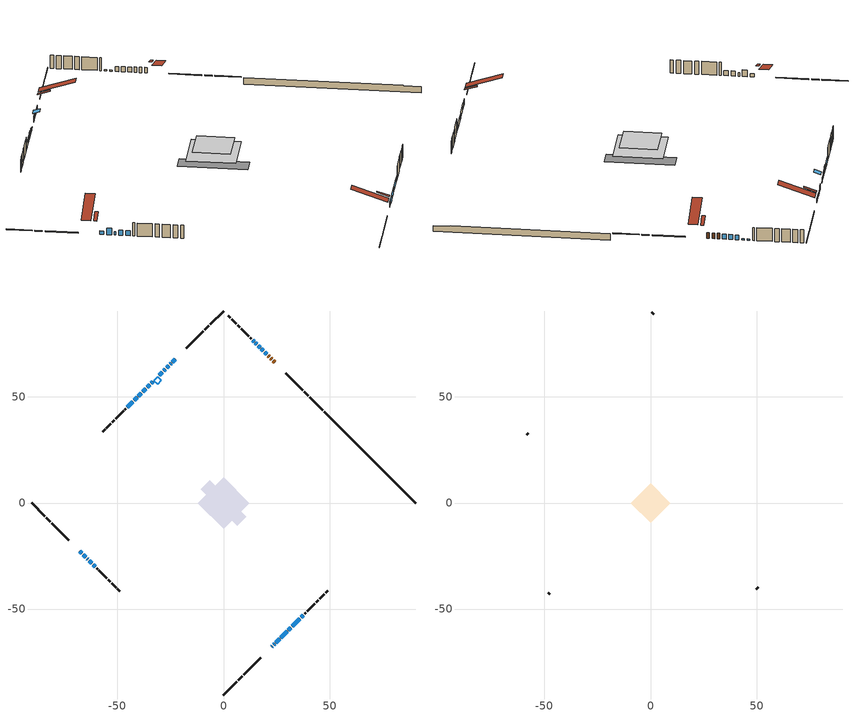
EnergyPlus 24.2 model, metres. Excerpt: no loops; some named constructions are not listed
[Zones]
conditioned space
 floor outside (Floor1 construction): -4.53,0 0,4.53 4.53,0 0,-4.53 z0.31
 floor adiabatic (AdiabaticFloorConstruction): -12.14,0 0,12.14 12.14,0 0,-12.14 z2.75
 floor foundation (Slab1 construction): -10.74,6.42 -6.42,10.74 10.74,-6.42 6.42,-10.74 z-2.13
 wall outside (RimJoist1 construction): 0,-90.49 6.3,-84.18 / -90.49,0 -84.18,-6.3 / 0,90.49 -6.3,84.18 / 46.87,43.62 40.56,49.92 z0.31:0.61
 wall outside (RimJoist2 construction): 6.96,-83.53 8.82,-81.67 / -83.53,-6.96 -81.67,-8.82 / -6.96,83.53 -8.82,81.67 / 39.91,50.58 38.05,52.44 z0.31:0.61
 wall outside (RimJoist3 construction): 9.48,-81.01 17.53,-72.96 / -81.01,-9.48 -72.96,-17.53 / -9.48,81.01 -17.53,72.96 / 37.39,53.1 29.34,61.15 z0.31:0.61
 wall outside (AdiabaticWallConstruction 1): 24.19,66.3 23.5,66.99 / 22.85,67.64 22.27,68.22 / 21.61,68.87 21.01,69.48 z0.31:2.34
 wall outside (AdiabaticWallConstruction): -67.81,-22.68 -66.77,-23.72 / -22.68,67.81 -24.05,66.44 / -24.7,65.79 -25.17,65.32 / -64.24,-26.25 -63.88,-26.61 z0.31:1.53; 22.68,-67.81 23.04,-67.45 / 23.7,-66.79 24.06,-66.43 / 24.72,-65.77 26.4,-64.08 / 27.06,-63.43 29.93,-60.55 / -28.87,61.62 -30.31,60.18 / -40.75,49.74 -42.08,48.41 / -42.74,47.75 -45.4,45.09 z0.31:2.34; -66.12,-24.37 -64.89,-25.59 / -38.8,51.69 -40.09,50.39 z0.31:2.75; 20.35,70.14 19.45,71.04 / 18.8,71.69 17.9,72.59 / 30.59,-59.9 31.67,-58.82 / 32.32,-58.16 35.92,-54.57 / -63.22,-27.27 -62.14,-28.35 / -61.49,-29 -60.41,-30.08 / 36.58,-53.91 37.65,-52.83 z0.31:2.14; -25.83,64.66 -26.84,63.65 z0.31:1.43; -27.49,63 -28.21,62.28 z0.31:1.13; 17.24,73.25 16.38,74.11 z0.31:2.04; 15.72,74.77 15.04,75.45 / 14.38,76.11 13.7,76.79 / -33.41,57.07 -34.1,56.39 z0.31:0.77; -34.75,55.73 -35.94,54.55 z0.31:1.48; -36.6,53.89 -38.14,52.34 z0.31:2.19
 wall outside (Wall1 construction): 38.31,-52.18 38.72,-51.77 / -59.75,-30.74 -59.35,-31.14 / -46.05,44.44 -46.46,44.03 / 13.04,77.45 12.64,77.85 z0.31:5.19
 wall outside (Wall2 construction): 39.37,-51.12 43.04,-47.44 / -58.69,-31.8 -55.02,-35.47 / -47.11,43.37 -50.79,39.7 / 11.98,78.51 8.31,82.18 z0.31:5.19
 wall outside (Wall3 construction): 43.7,-46.79 44.74,-45.74 / -54.36,-36.13 -53.32,-37.17 / -51.44,39.05 -52.49,38 / 7.65,82.84 6.61,83.88 z0.31:5.19
 wall outside (Wall4 construction): 45.4,-45.09 47.42,-43.06 / -52.66,-37.83 -50.64,-39.85 / -53.14,37.35 -55.16,35.32 / 5.95,84.54 3.93,86.56 z0.31:5.19
 wall outside (Wall5 construction): 48.08,-42.41 49.22,-41.27 / -49.98,-40.51 -48.84,-41.65 / -55.82,34.67 -56.96,33.53 / 3.27,87.22 2.13,88.36 z0.31:5.19
 wall foundation (FoundationWall1 construction): 47.53,42.96,-2.13 47.53,42.96,0.31 86.19,4.3,0.31 86.19,4.3,0.09 90.49,0,0.09 90.49,0,-2.13
 window (WindowConstruction 23): -67.81,-22.68 -66.77,-23.72 z0.31:1.53
 window (WindowConstruction 6): 22.68,-67.81 23.04,-67.45 z0.31:2.34
 window (WindowConstruction 7): 23.7,-66.79 24.06,-66.43 z0.31:2.34
 window (WindowConstruction 8): 24.72,-65.77 26.4,-64.08 z0.31:2.34
 window (WindowConstruction 9): 27.06,-63.43 29.93,-60.55 z0.31:2.34
 window (WindowConstruction 10): -66.12,-24.37 -64.89,-25.59 z0.31:2.75
 window (WindowConstruction 11): 20.35,70.14 19.45,71.04 z0.31:2.14
 window (WindowConstruction 12): 18.79,71.69 17.9,72.59 z0.31:2.14
 window (WindowConstruction 13): -22.68,67.81 -24.05,66.44 z0.31:1.53
 window (WindowConstruction 14): -24.7,65.78 -25.17,65.32 z0.31:1.53
 window (WindowConstruction 15): -25.83,64.66 -26.83,63.65 z0.31:1.43
 window (WindowConstruction 24): -64.24,-26.25 -63.88,-26.61 z0.31:1.53
 window (WindowConstruction 16): -27.49,63 -28.21,62.28 z0.31:1.12
 window (WindowConstruction 17): -28.87,61.62 -30.31,60.18 z0.31:2.34
 window (WindowConstruction 18): 30.59,-59.9 31.67,-58.82 z0.31:2.14
 window (WindowConstruction 19): 32.32,-58.16 35.92,-54.57 z0.31:2.14
 window (WindowConstruction 20): -63.22,-27.27 -62.14,-28.35 z0.31:2.14
 window (WindowConstruction 21): -61.49,-29 -60.41,-30.08 z0.31:2.14
 window (WindowConstruction): 17.24,73.25 16.38,74.11 z0.31:2.04
 window (WindowConstruction 22): 36.58,-53.91 37.65,-52.83 z0.31:2.14
 window (WindowConstruction 25): 15.72,74.77 15.04,75.45 z0.31:0.77
 window (WindowConstruction 26): 14.38,76.11 13.7,76.79 z0.31:0.77
 window (WindowConstruction 27): -33.42,57.07 -34.1,56.39 z0.31:0.77
 window (WindowConstruction 1): -34.75,55.73 -35.94,54.55 z0.31:1.48
 window (WindowConstruction 2): -36.6,53.89 -38.14,52.35 z0.31:2.19
 window (WindowConstruction 3): -38.8,51.69 -40.09,50.4 z0.31:2.75
 window (WindowConstruction 4): -40.75,49.74 -42.08,48.41 z0.31:2.34
 window (WindowConstruction 5): -42.74,47.75 -45.4,45.09 z0.31:2.34
 door (Door): 24.19,66.3 23.5,66.99 z0.31:2.34
 door (Door 1): 22.85,67.64 22.27,68.22 z0.31:2.34
 door (Door 2): 21.61,68.87 21.01,69.48 z0.31:2.34
 ceiling adiabatic (AdiabaticFloorConstruction): 0,-12.14 12.14,0 0,12.14 -12.14,0 z2.75
 roof outside (Roof2 construction): 22.03,-68.46,5.19 18.97,-65.41,6.63 18.17,-66.22,6.63 21.22,-69.27,5.19; -68.46,-22.03,5.19 -65.41,-18.97,6.63 -66.22,-18.17,6.63 -69.27,-21.22,5.19; -22.03,68.46,5.19 -18.97,65.41,6.63 -18.17,66.22,6.63 -21.22,69.27,5.19; 24.84,65.64,5.19 21.79,62.59,6.63 22.6,61.79,6.63 25.65,64.84,5.19
 roof outside (AdiabaticRoofConstruction): -32.76,57.73,5.19 -31.05,56.03,5.99 -29.26,57.82,5.99 -30.96,59.53,5.19
 skylight (SkylightConstruction): -32.76,57.73,5.19 -31.05,56.03,5.99 -29.26,57.82,5.99 -30.96,59.52,5.19
attic - vented
 floor to conditioned space (Floor2 construction Reversed): -9.24,0 0,9.24 9.24,0 0,-9.24 z5.19
 wall outside (Wall6 construction): 49.88,-40.61 50.7,-39.79 / -48.19,-42.3 -47.37,-43.12 / -57.62,32.87 -58.44,32.05 / 1.48,89.01 0.66,89.83 z0.31:5.19
 roof outside (Roof1 construction): 20.56,-69.92,5.19 11.55,-60.91,9.44 9.18,-63.29,9.44 18.19,-72.3,5.19; -69.92,-20.56,5.19 -60.91,-11.55,9.44 -63.29,-9.18,9.44 -72.3,-18.19,5.19; -20.56,69.92,5.19 -11.55,60.91,9.44 -9.18,63.29,9.44 -18.19,72.3,5.19; 26.3,64.18,5.19 17.29,55.17,9.44 19.67,52.8,9.44 28.68,61.81,5.19
[Construction]
Floor2 construction: ceiling loosefill ins, ceiling stud and cavity, gypsum board
[EnergyManagementSystem:Program]
component_loads_program: Set loads_htg_walls = 0; Set loads_htg_rim_joists = 0; Set loads_htg_foundation_walls = 0; Set loads_htg_floors = 0; Set loads_htg_slabs = 0; Set loads_htg_ceilings = 0; Set loads_htg_roofs = 0; Set loads_htg_windows_conduction = 0; Set loads_htg_windows_solar = 0; Set loads_htg_doors = 0; Set loads_htg_skylights_conduction = 0; Set loads_htg_skylights_solar = 0; Set loads_htg_internal_mass = 0; Set loads_htg_intgains = 0; Set loads_htg_lighting = 0; Set loads_htg_infil = 0; Set loads_htg_mechvent = 0; Set loads_htg_natvent = 0; Set loads_htg_whf = 0; Set loads_htg_ducts = 0; Set loads_clg_walls = 0; Set loads_clg_rim_joists = 0; Set loads_clg_foundation_walls = 0; Set loads_clg_floors = 0; Set loads_clg_slabs = 0; Set loads_clg_ceilings = 0; Set loads_clg_roofs = 0; Set loads_clg_windows_conduction = 0; Set loads_clg_windows_solar = 0; Set loads_clg_doors = 0; Set loads_clg_skylights_conduction = 0; Set loads_clg_skylights_solar = 0; Set loads_clg_internal_mass = 0; Set loads_clg_intgains = 0; Set loads_clg_lighting = 0; Set loads_clg_infil = 0; Set loads_clg_mechvent = 0; Set loads_clg_natvent = 0; Set loads_clg_whf = 0; Set loads_clg_ducts = 0; Set hr_walls = 0; Set hr_walls = hr_walls + s_conv_22 + s_ig_22 + s_sol_22 + s_lgt_22 + s_surf_22; Set hr_walls = hr_walls + s_conv_23 + s_ig_23 + s_sol_23 + s_lgt_23 + s_surf_23; Set hr_walls = hr_walls + s_conv_24 + s_ig_24 + s_sol_24 + s_lgt_24 + s_surf_24; Set hr_walls = hr_walls + s_conv_25 + s_ig_25 + s_sol_25 + s_lgt_25 + s_surf_25; Set hr_walls = hr_walls + s_conv_26 + s_ig_26 + s_sol_26 + s_lgt_26 + s_surf_26; Set hr_walls = hr_walls + s_conv_27 + s_ig_27 + s_sol_27 + s_lgt_27 + s_surf_27; Set hr_walls = hr_walls + s_conv_28 + s_ig_28 + s_sol_28 + s_lgt_28 + s_surf_28; Set hr_walls = hr_walls + s_conv_29 + s_ig_29 + s_sol_29 + s_lgt_29 + s_surf_29; Set hr_walls = hr_walls + s_conv_30 + s_ig_30 + s_sol_30 + s_lgt_30 + s_surf_30; Set hr_walls = hr_walls + s_conv_31 + s_ig_31 + s_sol_31 + s_lgt_31 + s_surf_31; Set hr_walls = hr_walls + s_conv_32 + s_ig_32 + s_sol_32 + s_lgt_32 + s_surf_32; Set hr_walls = hr_walls + s_conv_33 + s_ig_33 + s_sol_33 + s_lgt_33 + s_surf_33; Set hr_walls = hr_walls + s_conv_34 + s_ig_34 + s_sol_34 + s_lgt_34 + s_surf_34; Set hr_walls = hr_walls + s_conv_35 + s_ig_35 + s_sol_35 + s_lgt_35 + s_surf_35; Set hr_walls = hr_walls + s_conv_36 + s_ig_36 + s_sol_36 + s_lgt_36 + s_surf_36; Set hr_walls = hr_walls + s_conv_37 + s_ig_37 + s_sol_37 + s_lgt_37 + s_surf_37; Set hr_walls = hr_walls + s_conv_38 + s_ig_38 + s_sol_38 + s_lgt_38 + s_surf_38; Set hr_walls = hr_walls + s_conv_39 + s_ig_39 + s_sol_39 + s_lgt_39 + s_surf_39; Set hr_walls = hr_walls + s_conv_40 + s_ig_40 + s_sol_40 + s_lgt_40 + s_surf_40; Set hr_walls = hr_walls + s_conv_41 + s_ig_41 + s_sol_41 + s_lgt_41 + s_surf_41; Set hr_rim_joists = 0; Set hr_rim_joists = hr_rim_joists + s_conv_5 + s_ig_5 + s_sol_5 + s_lgt_5 + s_surf_5; Set hr_rim_joists = hr_rim_joists + s_conv_6 + s_ig_6 + s_sol_6 + s_lgt_6 + s_surf_6; Set hr_rim_joists = hr_rim_joists + s_conv_7 + s_ig_7 + s_sol_7 + s_lgt_7 + s_surf_7; Set hr_rim_joists = hr_rim_joists + s_conv_8 + s_ig_8 + s_sol_8 + s_lgt_8 + s_surf_8; Set hr_rim_joists = hr_rim_joists + s_conv_9 + s_ig_9 + s_sol_9 + s_lgt_9 + s_surf_9; Set hr_rim_joists = hr_rim_joists + s_conv_10 + s_ig_10 + s_sol_10 + s_lgt_10 + s_surf_10; Set hr_rim_joists = hr_rim_joists + s_conv_11 + s_ig_11 + s_sol_11 + s_lgt_11 + s_surf_11; Set hr_rim_joists = hr_rim_joists + s_conv_12 + s_ig_12 + s_sol_12 + s_lgt_12 + s_surf_12; Set hr_rim_joists = hr_rim_joists + s_conv_13 + s_ig_13 + s_sol_13 + s_lgt_13 + s_surf_13; Set hr_rim_joists = hr_rim_joists + s_conv_14 + s_ig_14 + s_sol_14 + s_lgt_14 + s_surf_14; Set hr_rim_joists = hr_rim_joists + s_conv_15 + s_ig_15 + s_sol_15 + s_lgt_15 + s_surf_15; Set hr_rim_joists = hr_rim_joists + s_conv_16 + s_ig_16 + s_sol_16 + s_lgt_16 + s_surf_16; Set hr_foundation_walls = 0; Set hr_foundation_walls = hr_foundation_walls + s_conv_2 + s_ig_2 + s_sol_2 + s_lgt_2 + s_surf_2; Set hr_floors = 0; Set hr_floors = hr_floors + s_conv + s_ig + s_sol + s_lgt + s_surf; Set hr_slabs = 0; Set hr_slabs = hr_slabs + s_conv_21 + s_ig_21 + s_sol_21 + s_lgt_21 + s_surf_21; Set hr_ceilings = 0; Set hr_ceilings = hr_ceilings + s_conv_1 + s_ig_1 + s_sol_1 + s_lgt_1 + s_surf_1; Set hr_roofs = 0; Set hr_roofs = hr_roofs + s_conv_17 + s_ig_17 + s_sol_17 + s_lgt_17 + s_surf_17; Set hr_roofs = hr_roofs + s_conv_18 + s_ig_18 + s_sol_18 + s_lgt_18 + s_surf_18; Set hr_roofs = hr_roofs + s_conv_19 + s_ig_19 + s_sol_19 + s_lgt_19 + s_surf_19; Set hr_roofs = hr_roofs + s_conv_20 + s_ig_20 + s_sol_20 + s_lgt_20 + s_surf_20; Set hr_windows_conduction = 0; Set hr_windows_conduction = hr_windows_conduction + ss_conv_3; Set hr_windows_conduction = hr_windows_conduction + ss_ig_3; Set hr_windows_conduction = hr_windows_conduction + ss_surf_3; Set hr_windows_conduction = hr_windows_conduction + ss_conv_4; Set hr_windows_conduction = hr_windows_conduction + ss_ig_4; Set hr_windows_conduction = hr_windows_conduction + ss_surf_4; Set hr_windows_conduction = hr_windows_conduction + ss_conv_5; Set hr_windows_conduction = hr_windows_conduction + ss_ig_5; Set hr_windows_conduction = hr_windows_conduction + ss_surf_5; Set hr_windows_conduction = hr_windows_conduction + ss_conv_6; Set hr_windows_conduction = hr_windows_conduction + ss_ig_6; Set hr_windows_conduction = hr_windows_conduction + ss_surf_6; Set hr_windows_conduction = hr_windows_conduction + ss_conv_7; Set hr_windows_conduction = hr_windows_conduction + ss_ig_7; Set hr_windows_conduction = hr_windows_conduction + ss_surf_7; Set hr_windows_conduction = hr_windows_conduction + ss_conv_8; Set hr_windows_conduction = hr_windows_conduction + ss_ig_8; Set hr_windows_conduction = hr_windows_conduction + ss_surf_8; Set hr_windows_conduction = hr_windows_conduction + ss_conv_9; Set hr_windows_conduction = hr_windows_conduction + ss_ig_9; Set hr_windows_conduction = hr_windows_conduction + ss_surf_9; Set hr_windows_conduction = hr_windows_conduction + ss_conv_10; Set hr_windows_conduction = hr_windows_conduction + ss_ig_10; Set hr_windows_conduction = hr_windows_conduction + ss_surf_10; Set hr_windows_conduction = hr_windows_conduction + ss_conv_11; Set hr_windows_conduction = hr_windows_conduction + ss_ig_11; Set hr_windows_conduction = hr_windows_conduction + ss_surf_11; Set hr_windows_conduction = hr_windows_conduction + ss_conv_12; Set hr_windows_conduction = hr_windows_conduction + ss_ig_12; Set hr_windows_conduction = hr_windows_conduction + ss_surf_12; Set hr_windows_conduction = hr_windows_conduction + ss_conv_13; Set hr_windows_conduction = hr_windows_conduction + ss_ig_13; Set hr_windows_conduction = hr_windows_conduction + ss_surf_13; Set hr_windows_conduction = hr_windows_conduction + ss_conv_14; Set hr_windows_conduction = hr_windows_conduction + ss_ig_14; Set hr_windows_conduction = hr_windows_conduction + ss_surf_14; Set hr_windows_conduction = hr_windows_conduction + ss_conv_15; Set hr_windows_conduction = hr_windows_conduction + ss_ig_15; Set hr_windows_conduction = hr_windows_conduction + ss_surf_15; Set hr_windows_conduction = hr_windows_conduction + ss_conv_16; Set hr_windows_conduction = hr_windows_conduction + ss_ig_16; Set hr_windows_conduction = hr_windows_conduction + ss_surf_16; Set hr_windows_conduction = hr_windows_conduction + ss_conv_17; Set hr_windows_conduction = hr_windows_conduction + ss_ig_17; Set hr_windows_conduction = hr_windows_conduction + ss_surf_17; Set hr_windows_conduction = hr_windows_conduction + ss_conv_18; Set hr_windows_conduction = hr_windows_conduction + ss_ig_18; Set hr_windows_conduction = hr_windows_conduction + ss_surf_18; Set hr_windows_conduction = hr_windows_conduction + ss_conv_19; Set hr_windows_conduction = hr_windows_conduction + ss_ig_19; Set hr_windows_conduction = hr_windows_conduction + ss_surf_19; Set hr_windows_conduction = hr_windows_conduction + ss_conv_20; Set hr_windows_conduction = hr_windows_conduction + ss_ig_20; Set hr_windows_conduction = hr_windows_conduction + ss_surf_20; Set hr_windows_conduction = hr_windows_conduction + ss_conv_21; Set hr_windows_conduction = hr_windows_conduction + ss_ig_21; Set hr_windows_conduction = hr_windows_conduction + ss_surf_21; Set hr_windows_conduction = hr_windows_conduction + ss_conv_22; Set hr_windows_conduction = hr_windows_conduction + ss_ig_22; Set hr_windows_conduction = hr_windows_conduction + ss_surf_22; Set hr_windows_conduction = hr_windows_conduction + ss_conv_24; Set hr_windows_conduction = hr_windows_conduction + ss_ig_24; Set hr_windows_conduction = hr_windows_conduction + ss_surf_24; Set hr_windows_conduction = hr_windows_conduction + ss_conv_25; Set hr_windows_conduction = hr_windows_conduction + ss_ig_25; Set hr_windows_conduction = hr_windows_conduction + ss_surf_25; Set hr_windows_conduction = hr_windows_conduction + ss_conv_26; Set hr_windows_conduction = hr_windows_conduction + ss_ig_26; Set hr_windows_conduction = hr_windows_conduction + ss_surf_26; Set hr_windows_conduction = hr_windows_conduction + ss_conv_27; Set hr_windows_conduction = hr_windows_conduction + ss_ig_27; Set hr_windows_conduction = hr_windows_conduction + ss_surf_27; Set hr_windows_conduction = hr_windows_conduction + ss_conv_28; Set hr_windows_conduction = hr_windows_conduction + ss_ig_28; Set hr_windows_conduction = hr_windows_conduction + ss_surf_28; Set hr_windows_conduction = hr_windows_conduction + ss_conv_29; Set hr_windows_conduction = hr_windows_conduction + ss_ig_29; Set hr_windows_conduction = hr_windows_conduction + ss_surf_29; Set hr_windows_conduction = hr_windows_conduction + ss_conv_30; Set hr_windows_conduction = hr_windows_conduction + ss_ig_30; Set hr_windows_conduction = hr_windows_conduction + ss_surf_30; Set hr_windows_conduction = hr_windows_conduction + ss_conv_31; Set hr_windows_conduction = hr_windows_conduction + ss_ig_31; Set hr_windows_conduction = hr_windows_conduction + ss_surf_31; Set hr_windows_solar = 0; Set hr_windows_solar = hr_windows_solar - ss_trans_in * ZoneTimestep * 3600 + ss_back_out * ZoneTimestep * 3600 + ss_trans_out * ZoneTimestep * 3600; Set hr_windows_solar = hr_windows_solar - ss_trans_in_1 * ZoneTimestep * 3600 + ss_back_out_1 * ZoneTimestep * 3600 + ss_trans_out_1 * ZoneTimestep * 3600; Set hr_windows_solar = hr_windows_solar - ss_trans_in_2 * ZoneTimestep * 3600 + ss_back_out_2 * ZoneTimestep * 3600 + ss_trans_out_2 * ZoneTimestep * 3600; Set hr_windows_solar = hr_windows_solar - ss_trans_in_3 * ZoneTimestep * 3600 + ss_back_out_3 * ZoneTimestep * 3600 + ss_trans_out_3 * ZoneTimestep * 3600; Set hr_windows_solar = hr_windows_solar - ss_trans_in_4 * ZoneTimestep * 3600 + ss_back_out_4 * ZoneTimestep * 3600 + ss_trans_out_4 * ZoneTimestep * 3600; Set hr_windows_solar = hr_windows_solar - ss_trans_in_5 * ZoneTimestep * 3600 + ss_back_out_5 * ZoneTimestep * 3600 + ss_trans_out_5 * ZoneTimestep * 3600; Set hr_windows_solar = hr_windows_solar - ss_trans_in_6 * ZoneTimestep * 3600 + ss_back_out_6 * ZoneTimestep * 3600 + ss_trans_out_6 * ZoneTimestep * 3600; Set hr_windows_solar = hr_windows_solar - ss_trans_in_7 * ZoneTimestep * 3600 + ss_back_out_7 * ZoneTimestep * 3600 + ss_trans_out_7 * ZoneTimestep * 3600; Set hr_windows_solar = hr_windows_solar - ss_trans_in_8 * ZoneTimestep * 3600 + ss_back_out_8 * ZoneTimestep * 3600 + ss_trans_out_8 * ZoneTimestep * 3600; Set hr_windows_solar = hr_windows_solar - ss_trans_in_9 * ZoneTimestep * 3600 + ss_back_out_9 * ZoneTimestep * 3600 + ss_trans_out_9 * ZoneTimestep * 3600; Set hr_windows_solar = hr_windows_solar - ss_trans_in_10 * ZoneTimestep * 3600 + ss_back_out_10 * ZoneTimestep * 3600 + ss_trans_out_10 * ZoneTimestep * 3600; Set hr_windows_solar = hr_windows_solar - ss_trans_in_11 * ZoneTimestep * 3600 + ss_back_out_11 * ZoneTimestep * 3600 + ss_trans_out_11 * ZoneTimestep * 3600; Set hr_windows_solar = hr_windows_solar - ss_trans_in_12 * ZoneTimestep * 3600 + ss_back_out_12 * ZoneTimestep * 3600 + ss_trans_out_12 * ZoneTimestep * 3600; Set hr_windows_solar = hr_windows_solar - ss_trans_in_13 * ZoneTimestep * 3600 + ss_back_out_13 * ZoneTimestep * 3600 + ss_trans_out_13 * ZoneTimestep * 3600; Set hr_windows_solar = hr_windows_solar - ss_trans_in_14 * ZoneTimestep * 3600 + ss_back_out_14 * ZoneTimestep * 3600 + ss_trans_out_14 * ZoneTimestep * 3600; Set hr_windows_solar = hr_windows_solar - ss_trans_in_15 * ZoneTimestep * 3600 + ss_back_out_15 * ZoneTimestep * 3600 + ss_trans_out_15 * ZoneTimestep * 3600; Set hr_windows_solar = hr_windows_solar - ss_trans_in_16 * ZoneTimestep * 3600 + ss_back_out_16 * ZoneTimestep * 3600 + ss_trans_out_16 * ZoneTimestep * 3600; Set hr_windows_solar = hr_windows_solar - ss_trans_in_17 * ZoneTimestep * 3600 + ss_back_out_17 * ZoneTimestep * 3600 + ss_trans_out_17 * ZoneTimestep * 3600; Set hr_windows_solar = hr_windows_solar - ss_trans_in_18 * ZoneTimestep * 3600 + ss_back_out_18 * ZoneTimestep * 3600 + ss_trans_out_18 * ZoneTimestep * 3600; Set hr_windows_solar = hr_windows_solar - ss_trans_in_19 * ZoneTimestep * 3600 + ss_back_out_19 * ZoneTimestep * 3600 + ss_trans_out_19 * ZoneTimestep * 3600; Set hr_windows_solar = hr_windows_solar - ss_trans_in_21 * ZoneTimestep * 3600 + ss_back_out_21 * ZoneTimestep * 3600 + ss_trans_out_21 * ZoneTimestep * 3600; Set hr_windows_solar = hr_windows_solar - ss_trans_in_22 * ZoneTimestep * 3600 + ss_back_out_22 * ZoneTimestep * 3600 + ss_trans_out_22 * ZoneTimestep * 3600; Set hr_windows_solar = hr_windows_solar - ss_trans_in_23 * ZoneTimestep * 3600 + ss_back_out_23 * ZoneTimestep * 3600 + ss_trans_out_23 * ZoneTimestep * 3600; Set hr_windows_solar = hr_windows_solar - ss_trans_in_24 * ZoneTimestep * 3600 + ss_back_out_24 * ZoneTimestep * 3600 + ss_trans_out_24 * ZoneTimestep * 3600; Set hr_windows_solar = hr_windows_solar - ss_trans_in_25 * ZoneTimestep * 3600 + ss_back_out_25 * ZoneTimestep * 3600 + ss_trans_out_25 * ZoneTimestep * 3600; Set hr_windows_solar = hr_windows_solar - ss_trans_in_26 * ZoneTimestep * 3600 + ss_back_out_26 * ZoneTimestep * 3600 + ss_trans_out_26 * ZoneTimestep * 3600; Set hr_windows_solar = hr_windows_solar - ss_trans_in_27 * ZoneTimestep * 3600 + ss_back_out_27 * ZoneTimestep * 3600 + ss_trans_out_27 * ZoneTimestep * 3600; Set hr_windows_solar = hr_windows_solar - ss_trans_in_28 * ZoneTimestep * 3600 + ss_back_out_28 * ZoneTimestep * 3600 + ss_trans_out_28 * ZoneTimestep * 3600; Set hr_doors = 0; Set hr_doors = hr_doors + ss_sol; Set hr_doors = hr_doors + ss_lgt; Set hr_doors = hr_doors + ss_conv; Set hr_doors = hr_doors + ss_ig; Set hr_doors = hr_doors + ss_surf; Set hr_doors = hr_doors + ss_sol_1; Set hr_doors = hr_doors + ss_lgt_1; Set hr_doors = hr_doors + ss_conv_1; Set hr_doors = hr_doors + ss_ig_1; Set hr_doors = hr_doors + ss_surf_1; Set hr_doors = hr_doors + ss_sol_2; Set hr_doors = hr_doors + ss_lgt_2; Set hr_doors = hr_doors + ss_conv_2; Set hr_doors = hr_doors + ss_ig_2; Set hr_doors = hr_doors + ss_surf_2; Set hr_skylights_conduction = 0; Set hr_skylights_conduction = hr_skylights_conduction + ss_conv_23; Set hr_skylights_conduction = hr_skylights_conduction + ss_ig_23; Set hr_skylights_conduction = hr_skylights_conduction + ss_surf_23; Set hr_skylights_solar = 0; Set hr_skylights_solar = hr_skylights_solar - ss_trans_in_20 * ZoneTimestep * 3600 + ss_back_out_20 * ZoneTimestep * 3600 + ss_trans_out_20 * ZoneTimestep * 3600; Set hr_internal_mass = 0; Set hr_internal_mass = hr_internal_mass + s_conv_3 + s_ig_3 + s_sol_3 + s_lgt_3 + s_surf_3; Set hr_internal_mass = hr_internal_mass + s_conv_4 + s_ig_4 + s_sol_4 + s_lgt_4 + s_surf_4; Set hr_internal_mass = hr_internal_mass + im_conv + im_ig + im_sol + im_lgt + im_surf; Set hr_internal_mass = hr_internal_mass + im_conv_1 + im_ig_1 + im_sol_1 + im_lgt_1 + im_surf_1; Set hr_intgains = 0; Set hr_intgains = hr_intgains - ig_ee_conv - ig_ee_rad - ig_ee_conv_1 - ig_ee_rad_1 - ig_ee_conv_2 - ig_ee_rad_2 - ig_ee_conv_3 - ig_ee_rad_3 - ig_ee_conv_4 - ig_ee_rad_4 - ig_ee_conv_5 - ig_ee_rad_5 - ig_ee_conv_6 - ig_ee_rad_6 - ig_oe_conv - ig_oe_rad - ig_oe_conv_1 - ig_oe_rad_1 - ig_oe_conv_2 - ig_oe_rad_2 - ig_oe_conv_3 - ig_oe_rad_3 - ig_oe_conv_4 - ig_oe_rad_4 - ig_ppl_conv - ig_ppl_rad; Set hr_lighting = 0; Set hr_lighting = hr_lighting - ig_lgt_conv - ig_lgt_rad - ig_lgt_vis; Set hr_infil = 0; Set hr_infil = hr_infil - airflow_gain + airflow_loss; Set hr_natvent = 0; Set hr_natvent = hr_natvent - airflow_gain_1 + airflow_loss_1; Set hr_whf = 0; Set hr_whf = hr_whf - airflow_gain_2 + airflow_loss_2; Set hr_mechvent = 0; Set hr_mechvent = hr_mechvent - mv_conv - mv_rad - mv_conv_1 - mv_rad_1 - mv_conv_2 - mv_rad_2 - mv_conv_3 - mv_rad_3 - mv_conv_4 - mv_rad_4 - mv_conv_5 - mv_rad_5 - mv_conv_6 - mv_rad_6; Set hr_ducts = 0; Set hr_intgains = hr_intgains + dhw_loss * (0.64*(1-dhw_rtf) + 1.0*dhw_rtf); Set htg_mode = 0; Set clg_mode = 0; If (htg_load_cond > 0); Set htg_mode = 1.0; ElseIf (clg_load_cond > 0); Set clg_mode = 0.0; Else; Set htg_season = 0; Set clg_season = 0; If ((DayOfYear >= 1) && (DayOfYear <= 365)); Set clg_season = 1; EndIf; If ((DayOfYear >= 1) && (DayOfYear <= 365)); Set htg_season = 1; EndIf; If ((airflow_gain_1 <> 0) || (airflow_loss_1 <> 0)) && (clg_season == 1); Set clg_mode = 0.0; ElseIf ((airflow_gain_2 <> 0) || (airflow_loss_2 <> 0)) && (clg_season == 1); Set clg_mode = 0.0; Else; Set Tmid_setpoint = (htg_sp_s_1 + clg_sp_s_1) / 2; If (tin_s_1 > Tmid_setpoint) && (clg_season == 1); Set clg_mode = 0.0; ElseIf (tin_s_1 < Tmid_setpoint) && (htg_season == 1); Set htg_mode = 1.0; EndIf; EndIf; EndIf; Set loads_htg_walls = loads_htg_walls + (hr_walls * htg_mode * 1); Set loads_htg_rim_joists = loads_htg_rim_joists + (hr_rim_joists * htg_mode * 1); Set loads_htg_foundation_walls = loads_htg_foundation_walls + (hr_foundation_walls * htg_mode * 1); Set loads_htg_floors = loads_htg_floors + (hr_floors * htg_mode * 1); Set loads_htg_slabs = loads_htg_slabs + (hr_slabs * htg_mode * 1); Set loads_htg_ceilings = loads_htg_ceilings + (hr_ceilings * htg_mode * 1); Set loads_htg_roofs = loads_htg_roofs + (hr_roofs * htg_mode * 1); Set loads_htg_windows_conduction = loads_htg_windows_conduction + (hr_windows_conduction * htg_mode * 1); Set loads_htg_windows_solar = loads_htg_windows_solar + (hr_windows_solar * htg_mode * 1); Set loads_htg_doors = loads_htg_doors + (hr_doors * htg_mode * 1); Set loads_htg_skylights_conduction = loads_htg_skylights_conduction + (hr_skylights_conduction * htg_mode * 1); Set loads_htg_skylights_solar = loads_htg_skylights_solar + (hr_skylights_solar * htg_mode * 1); Set loads_htg_internal_mass = loads_htg_internal_mass + (hr_internal_mass * htg_mode * 1); Set loads_htg_intgains = loads_htg_intgains + (hr_intgains * htg_mode * 1); Set loads_htg_lighting = loads_htg_lighting + (hr_lighting * htg_mode * 1); Set loads_htg_infil = loads_htg_infil + (hr_infil * htg_mode * 1); Set loads_htg_mechvent = loads_htg_mechvent + (hr_mechvent * htg_mode * 1); Set loads_htg_natvent = loads_htg_natvent + (hr_natvent * htg_mode * 1); Set loads_htg_whf = loads_htg_whf + (hr_whf * htg_mode * 1); Set loads_htg_ducts = loads_htg_ducts + (hr_ducts * htg_mode * 1); Set loads_clg_walls = loads_clg_walls + (-hr_walls * clg_mode * 1); Set loads_clg_rim_joists = loads_clg_rim_joists + (-hr_rim_joists * clg_mode * 1); Set loads_clg_foundation_walls = loads_clg_foundation_walls + (-hr_foundation_walls * clg_mode * 1); Set loads_clg_floors = loads_clg_floors + (-hr_floors * clg_mode * 1); Set loads_clg_slabs = loads_clg_slabs + (-hr_slabs * clg_mode * 1); Set loads_clg_ceilings = loads_clg_ceilings + (-hr_ceilings * clg_mode * 1); Set loads_clg_roofs = loads_clg_roofs + (-hr_roofs * clg_mode * 1); Set loads_clg_windows_conduction = loads_clg_windows_conduction + (-hr_windows_conduction * clg_mode * 1); Set loads_clg_windows_solar = loads_clg_windows_solar + (-hr_windows_solar * clg_mode * 1); Set loads_clg_doors = loads_clg_doors + (-hr_doors * clg_mode * 1); Set loads_clg_skylights_conduction = loads_clg_skylights_conduction + (-hr_skylights_conduction * clg_mode * 1); Set loads_clg_skylights_solar = loads_clg_skylights_solar + (-hr_skylights_solar * clg_mode * 1); Set loads_clg_internal_mass = loads_clg_internal_mass + (-hr_internal_mass * clg_mode * 1); Set loads_clg_intgains = loads_clg_intgains + (-hr_intgains * clg_mode * 1); Set loads_clg_lighting = loads_clg_lighting + (-hr_lighting * clg_mode * 1); Set loads_clg_infil = loads_clg_infil + (-hr_infil * clg_mode * 1); Set loads_clg_mechvent = loads_clg_mechvent + (-hr_mechvent * clg_mode * 1); Set loads_clg_natvent = loads_clg_natvent + (-hr_natvent * clg_mode * 1); Set loads_clg_whf = loads_clg_whf + (-hr_whf * clg_mode * 1); Set loads_clg_ducts = loads_clg_ducts + (-hr_ducts * clg_mode * 1)
infil_program: Set p_m = 0.14; Set p_s = 0.22; Set s_m = 270; Set s_s = 370; Set z_m = 9.99744; Set z_s = 5.077373908715371; Set f_t = (((s_m/z_m)^p_m)*((z_s/s_s)^p_s)); Set Tdiff = tin_s-tout_s; Set dT = @Abs Tdiff; Set c = 0.2186; Set Cs = 0.0944; Set Cw = 0.145; Set n = 0.65; Set sft = (f_t*0.54); Set temp1 = ((c*Cw)*((sft*site_vw_s)^(2*n)))^2; Set Qinf = (((c*Cs*(dT^n))^2)+temp1)^0.5; Set Qinf = (@Max Qinf 0); Set mech_vent_house_fan_sensible_load_act = 0.0; Set mech_vent_house_fan_latent_load_act = 0.0; Set OASupInPb = out_pb_s; Set OASupInTemp = tout_s; Set OASupInW = out_wt_s; Set OASupRho = (@RhoAirFnPbTdbW OASupInPb OASupInTemp OASupInW); Set OASupCp = (@CpAirFnW OASupInW); Set OASupInEnth = (@HFnTdbW OASupInTemp OASupInW); Set ZoneTemp = tin_s; Set ZoneW = win_s; Set ZoneCp = (@CpAirFnW ZoneW); Set ZoneAirEnth = (@HFnTdbW ZoneTemp ZoneW); Set mech_vent_house_fan_cfis_act = 0.0; Set QWHV_cfis_sup = 0.0; Set QWHV_cfis_suppl_sup = 0.0; Set QWHV_cfis_suppl_exh = 0.0; Set Qrange = 0; Set Qrange = Qrange + 0.075 * mech_vent_range_fan_0_sch_s; Set Qbath = 0; Set Qbath = Qbath + 0.066 * mech_vent_bath_fan_0_sch_s; Set Qbath = Qbath + 0.066 * mech_vent_bath_fan_1_sch_s; Set Qdryer = 0; Set Qdryer = Qdryer + 0.00308 * clothes_dryer_exhaust_0_sch_s; Set QWHV_sup = 0.0; Set QWHV_exh = 0.0; Set Qsupply = QWHV_sup + QWHV_cfis_sup + QWHV_cfis_suppl_sup; Set Qexhaust = Qrange + Qbath + Qdryer + QWHV_exh + QWHV_cfis_suppl_exh; Set Qfan = (@Max Qexhaust Qsupply); Set Qducts = 0; If Qducts < 0; Set Qsupply = Qsupply - Qducts; Else; Set Qexhaust = Qexhaust + Qducts; EndIf; Set Qfan_with_ducts = (@Max Qexhaust Qsupply); Set Qimb = (@Abs (Qsupply - Qexhaust)); If Qinf + Qimb > 0; Set Qtot = Qfan_with_ducts + (Qinf^2) / (Qinf + Qimb); Else; Set Qtot = Qfan_with_ducts; EndIf; Set Qinf_adj = Qtot - Qfan; Set infil_flow_act = Qinf_adj; Set infil_program_Qinf = Qinf_adj; Set infil_program_Qfan = Qfan; Set Qload = Qfan; Set Effectiveness_Sens = 0.0; Set Effectiveness_Lat = 0.0; Set Fan_MFR = Qload * OASupRho; Set ZoneInEnth = OASupInEnth; Set ZoneInTemp = OASupInTemp; Set FanTotalToCond = Fan_MFR * (ZoneInEnth - ZoneAirEnth); Set FanSensToCond = Fan_MFR * ZoneCp * (ZoneInTemp - ZoneTemp); Set FanLatToCond = FanTotalToCond - FanSensToCond; Set mech_vent_house_fan_sensible_load_act = mech_vent_house_fan_sensible_load_act + FanSensToCond; Set mech_vent_house_fan_latent_load_act = mech_vent_house_fan_latent_load_act + FanLatToCond
natural_vent_program: Set Tin = tin_s; Set Tout = tout_s; Set Wout = out_wt_s; Set Pbar = out_pb_s; Set Phiout = (@RhFnTdbWPb Tout Wout Pbar); Set MaxHR = 0.0115; Set Tnvsp = (htg_sp_s + clg_sp_s) / 2; Set NVavail = natural_vent_s; Set ClgSsnAvail = cool_season; Set Qnv = 0; Set Qwhf = 0; Set whole_house_fan_mix_act = 0; Set whole_house_fan_act = 0; If ((Wout < MaxHR) && (Tin > Tout) && (Tin > Tnvsp) && (ClgSsnAvail > 0)); Set WHF_Flow = 0; Set Adj = (Tin-Tnvsp)/(Tin-Tout); Set Adj = (@Min Adj 1); Set Adj = (@Max Adj 0); If (WHF_Flow > 0); Set Qwhf = WHF_Flow*Adj; Set whole_house_fan_mix_act = WHF_Flow*Adj; Set WHF_W = 0; Set whole_house_fan_act = WHF_W*Adj; ElseIf (NVavail > 0); Set NVArea = 0.0; Set Cs = 0.0001867485767092547; Set Cw = 3.1990776059114246e-05; Set Tdiff = Tin-Tout; Set dT = (@Abs Tdiff); Set Vwind = site_vw_s; Set SGNV = NVArea*Adj*((((Cs*dT)+(Cw*(Vwind^2)))^0.5)/1000); Set MaxNV = 6.407779886350082; Set Qnv = (@Min SGNV MaxNV); EndIf; EndIf; Set natural_vent_flow_act = Qnv; Set whole_house_fan_flow_act = Qwhf; Set natural_vent_program_Qnv = Qnv; Set natural_vent_program_Qwhf = Qwhf
total_airflows_program: Set total_infil_flow_rate = 0; Set total_mechvent_flow_rate = 0; Set total_natvent_flow_rate = 0; Set total_whf_flow_rate = 0; Set total_infil_flow_rate = total_infil_flow_rate + (infil_program_Qinf * 1); Set total_mechvent_flow_rate = total_mechvent_flow_rate + (infil_program_Qfan * 1); Set total_natvent_flow_rate = total_natvent_flow_rate + (natural_vent_program_Qnv * 1); Set total_whf_flow_rate = total_whf_flow_rate + (natural_vent_program_Qwhf * 1)
total_loads_program: Set loads_htg_tot = 0; Set loads_clg_tot = 0; If htg_load_cond > 0; Set loads_htg_tot = loads_htg_tot + (htg_load_cond - clg_load_cond) * 1.0; EndIf; Set loads_htg_tot = (@Max loads_htg_tot 0); If clg_load_cond > 0; Set loads_clg_tot = loads_clg_tot + (clg_load_cond - htg_load_cond) * 0.0; EndIf; Set loads_clg_tot = (@Max loads_clg_tot 0)
unit_heater_supply_fan_1_disaggregate_program: Set unit_heater_supply_fan_1_primary_htg = 0; If unit_heater_htg_coil_1_s > 0; Set unit_heater_supply_fan_1_primary_htg = unit_heater_supply_fan_1_s; EndIf
unit_heater_supply_fan_2_disaggregate_program: Set unit_heater_supply_fan_2_primary_htg = 0; If unit_heater_htg_coil_2_s > 0; Set unit_heater_supply_fan_2_primary_htg = unit_heater_supply_fan_2_s; EndIf
unit_heater_supply_fan_3_disaggregate_program: Set unit_heater_supply_fan_3_primary_htg = 0; If unit_heater_htg_coil_3_s > 0; Set unit_heater_supply_fan_3_primary_htg = unit_heater_supply_fan_3_s; EndIf
unit_heater_supply_fan_disaggregate_program: Set unit_heater_supply_fan_primary_htg = 0; If unit_heater_htg_coil_s > 0; Set unit_heater_supply_fan_primary_htg = unit_heater_supply_fan_s; EndIf
unmet_hours_program: Set htg_unmet_hours = 0; Set clg_unmet_hours = 0; Set unit_htg_unmet_hours = 0; If ((DayOfYear >= 1) && (DayOfYear <= 365)); Set unit_htg_unmet_hours = unit_htg_unmet_hours + conditioned_space_htg_unmet_s; If unit_htg_unmet_hours > htg_unmet_hours; Set htg_unmet_hours = unit_htg_unmet_hours; EndIf; EndIf
water_heater_EC_adj: If WarmupFlag == 0; Set dhw_e_cons = water_heater_energy + water_heater_on_cycle_parasitic + water_heater_off_cycle_parasitic; Set water_heater_ec_adj_act = 0.0 * dhw_e_cons / 1; EndIf
[EnergyManagementSystem:ProgramCallingManager]
component_loads_program_calling_manager: EndOfZoneTimestepAfterZoneReporting; component_loads_program
fridge_schedule_program_calling_manager: BeginZoneTimestepAfterInitHeatBalance; fridge_schedule_program
furnace_supply_fan_1_disaggregate_program_calling_manager: EndOfSystemTimestepBeforeHVACReporting; furnace_supply_fan_1_disaggregate_program
furnace_supply_fan_disaggregate_program_calling_manager: EndOfSystemTimestepBeforeHVACReporting; furnace_supply_fan_disaggregate_program
infil_program_calling_manager: BeginZoneTimestepAfterInitHeatBalance; infil_program
natural_vent_program_calling_manager: BeginZoneTimestepAfterInitHeatBalance; natural_vent_program
total_airflows_program_calling_manager: EndOfZoneTimestepAfterZoneReporting; total_airflows_program
total_loads_program_calling_manager: EndOfZoneTimestepAfterZoneReporting; total_loads_program
unit_heater_supply_fan_1_disaggregate_program_calling_manager: EndOfSystemTimestepBeforeHVACReporting; unit_heater_supply_fan_1_disaggregate_program
unit_heater_supply_fan_2_disaggregate_program_calling_manager: EndOfSystemTimestepBeforeHVACReporting; unit_heater_supply_fan_2_disaggregate_program
unit_heater_supply_fan_3_disaggregate_program_calling_manager: EndOfSystemTimestepBeforeHVACReporting; unit_heater_supply_fan_3_disaggregate_program
unit_heater_supply_fan_disaggregate_program_calling_manager: EndOfSystemTimestepBeforeHVACReporting; unit_heater_supply_fan_disaggregate_program
unmet_hours_program_calling_manager: EndOfZoneTimestepBeforeZoneReporting; unmet_hours_program
water_heater_EC_adj_ProgramManager: EndOfSystemTimestepBeforeHVACReporting; water_heater_EC_adj
[EnergyManagementSystem:OutputVariable] Type of Data in Variable=Summed
Name | EMS Variable | Update Frequency | EMS Program or Subroutine | Units
furnace supply fan 1 disaggregate htg primary | furnace_supply_fan_1_primary_htg | SystemTimestep | furnace_supply_fan_1_disaggregate_program | J
furnace supply fan disaggregate htg primary | furnace_supply_fan_primary_htg | SystemTimestep | furnace_supply_fan_disaggregate_program | J
unit heater supply fan 1 disaggregate htg primary | unit_heater_supply_fan_1_primary_htg | SystemTimestep | unit_heater_supply_fan_1_disaggregate_program | J
unit heater supply fan 2 disaggregate htg primary | unit_heater_supply_fan_2_primary_htg | SystemTimestep | unit_heater_supply_fan_2_disaggregate_program | J
unit heater supply fan 3 disaggregate htg primary | unit_heater_supply_fan_3_primary_htg | SystemTimestep | unit_heater_supply_fan_3_disaggregate_program | J
unit heater supply fan disaggregate htg primary | unit_heater_supply_fan_primary_htg | SystemTimestep | unit_heater_supply_fan_disaggregate_program | J
loads_htg_tot_peakload_outvar; loads_htg_tot_annual_outvar; Energy Management System Output Variable 1; Energy Management System Output Variable 45 | loads_htg_tot | ZoneTimestep | total_loads_program | J
loads_clg_tot_peakload_outvar; loads_clg_tot_annual_outvar; Energy Management System Output Variable 2; Energy Management System Output Variable 46 | loads_clg_tot | ZoneTimestep | total_loads_program | J
htg_unmet_hours_annual_outvar; Energy Management System Output Variable 3 | htg_unmet_hours | ZoneTimestep | unmet_hours_program | hr
clg_unmet_hours_annual_outvar; Energy Management System Output Variable 4 | clg_unmet_hours | ZoneTimestep | unmet_hours_program | hr
loads_htg_roofs_annual_outvar; Energy Management System Output Variable 5 | loads_htg_roofs | ZoneTimestep | component_loads_program | J
loads_htg_ceilings_annual_outvar; Energy Management System Output Variable 6 | loads_htg_ceilings | ZoneTimestep | component_loads_program | J
loads_htg_walls_annual_outvar; Energy Management System Output Variable 7 | loads_htg_walls | ZoneTimestep | component_loads_program | J
loads_htg_rim_joists_annual_outvar; Energy Management System Output Variable 8 | loads_htg_rim_joists | ZoneTimestep | component_loads_program | J
loads_htg_foundation_walls_annual_outvar; Energy Management System Output Variable 9 | loads_htg_foundation_walls | ZoneTimestep | component_loads_program | J
loads_htg_doors_annual_outvar; Energy Management System Output Variable 10 | loads_htg_doors | ZoneTimestep | component_loads_program | J
loads_htg_windows_conduction_annual_outvar; Energy Management System Output Variable 11 | loads_htg_windows_conduction | ZoneTimestep | component_loads_program | J
loads_htg_windows_solar_annual_outvar; Energy Management System Output Variable 12 | loads_htg_windows_solar | ZoneTimestep | component_loads_program | J
loads_htg_skylights_conduction_annual_outvar; Energy Management System Output Variable 13 | loads_htg_skylights_conduction | ZoneTimestep | component_loads_program | J
loads_htg_skylights_solar_annual_outvar; Energy Management System Output Variable 14 | loads_htg_skylights_solar | ZoneTimestep | component_loads_program | J
loads_htg_floors_annual_outvar; Energy Management System Output Variable 15 | loads_htg_floors | ZoneTimestep | component_loads_program | J
loads_htg_slabs_annual_outvar; Energy Management System Output Variable 16 | loads_htg_slabs | ZoneTimestep | component_loads_program | J
loads_htg_internal_mass_annual_outvar; Energy Management System Output Variable 17 | loads_htg_internal_mass | ZoneTimestep | component_loads_program | J
loads_htg_infil_annual_outvar; Energy Management System Output Variable 18 | loads_htg_infil | ZoneTimestep | component_loads_program | J
loads_htg_natvent_annual_outvar; Energy Management System Output Variable 19 | loads_htg_natvent | ZoneTimestep | component_loads_program | J
loads_htg_mechvent_annual_outvar; Energy Management System Output Variable 20 | loads_htg_mechvent | ZoneTimestep | component_loads_program | J
loads_htg_whf_annual_outvar; Energy Management System Output Variable 21 | loads_htg_whf | ZoneTimestep | component_loads_program | J
loads_htg_ducts_annual_outvar; Energy Management System Output Variable 22 | loads_htg_ducts | ZoneTimestep | component_loads_program | J
loads_htg_intgains_annual_outvar; Energy Management System Output Variable 23 | loads_htg_intgains | ZoneTimestep | component_loads_program | J
loads_htg_lighting_annual_outvar; Energy Management System Output Variable 24 | loads_htg_lighting | ZoneTimestep | component_loads_program | J
loads_clg_roofs_annual_outvar; Energy Management System Output Variable 25 | loads_clg_roofs | ZoneTimestep | component_loads_program | J
loads_clg_ceilings_annual_outvar; Energy Management System Output Variable 26 | loads_clg_ceilings | ZoneTimestep | component_loads_program | J
loads_clg_walls_annual_outvar; Energy Management System Output Variable 27 | loads_clg_walls | ZoneTimestep | component_loads_program | J
loads_clg_rim_joists_annual_outvar; Energy Management System Output Variable 28 | loads_clg_rim_joists | ZoneTimestep | component_loads_program | J
loads_clg_foundation_walls_annual_outvar; Energy Management System Output Variable 29 | loads_clg_foundation_walls | ZoneTimestep | component_loads_program | J
loads_clg_doors_annual_outvar; Energy Management System Output Variable 30 | loads_clg_doors | ZoneTimestep | component_loads_program | J
loads_clg_windows_conduction_annual_outvar; Energy Management System Output Variable 31 | loads_clg_windows_conduction | ZoneTimestep | component_loads_program | J
loads_clg_windows_solar_annual_outvar; Energy Management System Output Variable 32 | loads_clg_windows_solar | ZoneTimestep | component_loads_program | J
loads_clg_skylights_conduction_annual_outvar; Energy Management System Output Variable 33 | loads_clg_skylights_conduction | ZoneTimestep | component_loads_program | J
loads_clg_skylights_solar_annual_outvar; Energy Management System Output Variable 34 | loads_clg_skylights_solar | ZoneTimestep | component_loads_program | J
loads_clg_floors_annual_outvar; Energy Management System Output Variable 35 | loads_clg_floors | ZoneTimestep | component_loads_program | J
loads_clg_slabs_annual_outvar; Energy Management System Output Variable 36 | loads_clg_slabs | ZoneTimestep | component_loads_program | J
loads_clg_internal_mass_annual_outvar; Energy Management System Output Variable 37 | loads_clg_internal_mass | ZoneTimestep | component_loads_program | J
loads_clg_infil_annual_outvar; Energy Management System Output Variable 38 | loads_clg_infil | ZoneTimestep | component_loads_program | J
loads_clg_natvent_annual_outvar; Energy Management System Output Variable 39 | loads_clg_natvent | ZoneTimestep | component_loads_program | J
loads_clg_mechvent_annual_outvar; Energy Management System Output Variable 40 | loads_clg_mechvent | ZoneTimestep | component_loads_program | J
loads_clg_whf_annual_outvar; Energy Management System Output Variable 41 | loads_clg_whf | ZoneTimestep | component_loads_program | J
loads_clg_ducts_annual_outvar; Energy Management System Output Variable 42 | loads_clg_ducts | ZoneTimestep | component_loads_program | J
loads_clg_intgains_annual_outvar; Energy Management System Output Variable 43 | loads_clg_intgains | ZoneTimestep | component_loads_program | J
loads_clg_lighting_annual_outvar; Energy Management System Output Variable 44 | loads_clg_lighting | ZoneTimestep | component_loads_program | J
[Schedule:Day:Interval]
interior lighting schedule day: No, 01:00, 0.108182, 04:00, 0.0901515, 05:00, 0.0991667, 06:00, 0.162273, 07:00, 0.270455, 08:00, 0.342576, 10:00, 0.369621, 11:00, 0.351591, 12:00, 0.333561, 13:00, 0.324545, 14:00, 0.31553, 15:00, 0.333561, 16:00, 0.369621, 17:00, 0.450758, 18:00, 0.585985, 19:00, 0.775303, 20:00, 0.955606, 21:00, 0.991667, 22:00, 0.712197, 23:00, 0.360606, 24:00, 0.162273
interior lighting schedule day 1: No, 01:00, 0.100909, 04:00, 0.0840909, 05:00, 0.0925, 06:00, 0.151364, 07:00, 0.252273, 08:00, 0.319545, 10:00, 0.344773, 11:00, 0.327955, 12:00, 0.311136, 13:00, 0.302727, 14:00, 0.294318, 15:00, 0.311136, 16:00, 0.344773, 17:00, 0.420455, 18:00, 0.546591, 19:00, 0.723182, 20:00, 0.891364, 21:00, 0.925, 22:00, 0.664318, 23:00, 0.336364, 24:00, 0.151364
interior lighting schedule day 2: No, 01:00, 0.0927273, 04:00, 0.0772727, 05:00, 0.085, 06:00, 0.139091, 07:00, 0.231818, 08:00, 0.293636, 10:00, 0.316818, 11:00, 0.301364, 12:00, 0.285909, 13:00, 0.278182, 14:00, 0.270455, 15:00, 0.285909, 16:00, 0.316818, 17:00, 0.386364, 18:00, 0.502273, 19:00, 0.664545, 20:00, 0.819091, 21:00, 0.85, 22:00, 0.610455, 23:00, 0.309091, 24:00, 0.139091
interior lighting schedule day 3: No, 01:00, 0.0845455, 04:00, 0.0704545, 05:00, 0.0775, 06:00, 0.126818, 07:00, 0.211364, 08:00, 0.267727, 10:00, 0.288864, 11:00, 0.274773, 12:00, 0.260682, 13:00, 0.253636, 14:00, 0.246591, 15:00, 0.260682, 16:00, 0.288864, 17:00, 0.352273, 18:00, 0.457955, 19:00, 0.605909, 20:00, 0.746818, 21:00, 0.775, 22:00, 0.556591, 23:00, 0.281818, 24:00, 0.126818
interior lighting schedule day 4: No, 01:00, 0.0763636, 04:00, 0.0636364, 05:00, 0.07, 06:00, 0.114545, 07:00, 0.190909, 08:00, 0.241818, 10:00, 0.260909, 11:00, 0.248182, 12:00, 0.235455, 13:00, 0.229091, 14:00, 0.222727, 15:00, 0.235455, 16:00, 0.260909, 17:00, 0.318182, 18:00, 0.413636, 19:00, 0.547273, 20:00, 0.674545, 21:00, 0.7, 22:00, 0.502727, 23:00, 0.254545, 24:00, 0.114545
interior lighting schedule day 5: No, 01:00, 0.0727273, 04:00, 0.0606061, 05:00, 0.0666667, 06:00, 0.109091, 07:00, 0.181818, 08:00, 0.230303, 10:00, 0.248485, 11:00, 0.236364, 12:00, 0.224242, 13:00, 0.218182, 14:00, 0.212121, 15:00, 0.224242, 16:00, 0.248485, 17:00, 0.30303, 18:00, 0.393939, 19:00, 0.521212, 20:00, 0.642424, 21:00, 0.666667, 22:00, 0.478788, 23:00, 0.242424, 24:00, 0.109091
interior lighting schedule day 6: No, 01:00, 0.0745455, 04:00, 0.0621212, 05:00, 0.0683333, 06:00, 0.111818, 07:00, 0.186364, 08:00, 0.236061, 10:00, 0.254697, 11:00, 0.242273, 12:00, 0.229848, 13:00, 0.223636, 14:00, 0.217424, 15:00, 0.229848, 16:00, 0.254697, 17:00, 0.310606, 18:00, 0.403788, 19:00, 0.534242, 20:00, 0.658485, 21:00, 0.683333, 22:00, 0.490758, 23:00, 0.248485, 24:00, 0.111818
interior lighting schedule day 7: No, 01:00, 0.08, 04:00, 0.0666667, 05:00, 0.0733333, 06:00, 0.12, 07:00, 0.2, 08:00, 0.253333, 10:00, 0.273333, 11:00, 0.26, 12:00, 0.246667, 13:00, 0.24, 14:00, 0.233333, 15:00, 0.246667, 16:00, 0.273333, 17:00, 0.333333, 18:00, 0.433333, 19:00, 0.573333, 20:00, 0.706667, 21:00, 0.733333, 22:00, 0.526667, 23:00, 0.266667, 24:00, 0.12
interior lighting schedule day 8: No, 01:00, 0.0890909, 04:00, 0.0742424, 05:00, 0.0816667, 06:00, 0.133636, 07:00, 0.222727, 08:00, 0.282121, 10:00, 0.304394, 11:00, 0.289545, 12:00, 0.274697, 13:00, 0.267273, 14:00, 0.259848, 15:00, 0.274697, 16:00, 0.304394, 17:00, 0.371212, 18:00, 0.482576, 19:00, 0.638485, 20:00, 0.78697, 21:00, 0.816667, 22:00, 0.586515, 23:00, 0.29697, 24:00, 0.133636
interior lighting schedule day 9: No, 01:00, 0.0972727, 04:00, 0.0810606, 05:00, 0.0891667, 06:00, 0.145909, 07:00, 0.243182, 08:00, 0.30803, 10:00, 0.332348, 11:00, 0.316136, 12:00, 0.299924, 13:00, 0.291818, 14:00, 0.283712, 15:00, 0.299924, 16:00, 0.332348, 17:00, 0.405303, 18:00, 0.526894, 19:00, 0.697121, 20:00, 0.859242, 21:00, 0.891667, 22:00, 0.640379, 23:00, 0.324242, 24:00, 0.145909
interior lighting schedule day 10: No, 01:00, 0.105455, 04:00, 0.0878788, 05:00, 0.0966667, 06:00, 0.158182, 07:00, 0.263636, 08:00, 0.333939, 10:00, 0.360303, 11:00, 0.342727, 12:00, 0.325152, 13:00, 0.316364, 14:00, 0.307576, 15:00, 0.325152, 16:00, 0.360303, 17:00, 0.439394, 18:00, 0.571212, 19:00, 0.755758, 20:00, 0.931515, 21:00, 0.966667, 22:00, 0.694242, 23:00, 0.351515, 24:00, 0.158182
interior lighting schedule day 11: No, 01:00, 0.109091, 04:00, 0.0909091, 05:00, 0.1, 06:00, 0.163636, 07:00, 0.272727, 08:00, 0.345455, 10:00, 0.372727, 11:00, 0.354545, 12:00, 0.336364, 13:00, 0.327273, 14:00, 0.318182, 15:00, 0.336364, 16:00, 0.372727, 17:00, 0.454545, 18:00, 0.590909, 19:00, 0.781818, 20:00, 0.963636, 21:00, 1, 22:00, 0.718182, 23:00, 0.363636, 24:00, 0.163636
interior lighting schedule default day; occupants schedule default day; clothes dryer schedule default day; cooking range schedule default day; mech vent bath fan 0 schedule default day; mech vent bath fan 1 schedule default day; mech vent range fan 0 schedule default day; misc plug loads schedule default day; general water use schedule default day; clothes dryer exhaust 0 schedule default day; cooling season schedule day; cooling season schedule day 2; cooling season schedule default day: No, 24:00, 0
occupants schedule day: No, 05:00, 0.426829, 06:00, 0.719512, 07:00, 1, 08:00, 0.670732, 09:00, 0.329268, 14:00, 0.170732, 15:00, 0.231707, 16:00, 0.329268, 17:00, 0.5, 18:00, 0.670732, 19:00, 0.829268, 21:00, 1, 22:00, 0.853659, 23:00, 0.646341, 24:00, 0.426829
clothes dryer schedule day; clothes dryer exhaust 0 schedule day: No, 01:00, 0.123457, 02:00, 0.0740741, 03:00, 0.0493827, 04:00, 0.0246914, 05:00, 0.0493827, 06:00, 0.0740741, 07:00, 0.197531, 08:00, 0.395062, 09:00, 0.592593, 10:00, 0.839506, 11:00, 0.962963, 12:00, 1, 13:00, 0.91358, 14:00, 0.82716, 15:00, 0.716049, 16:00, 0.753086, 17:00, 0.679012, 18:00, 0.666667, 20:00, 0.62963, 21:00, 0.641975, 22:00, 0.666667, 23:00, 0.54321, 24:00, 0.296296
cooking range schedule day: No, 05:00, 0.0597015, 06:00, 0.11194, 07:00, 0.171642, 08:00, 0.291045, 11:00, 0.343284, 12:00, 0.402985, 13:00, 0.462687, 14:00, 0.343284, 15:00, 0.291045, 16:00, 0.402985, 17:00, 0.567164, 18:00, 1, 19:00, 0.850746, 20:00, 0.432836, 21:00, 0.291045, 22:00, 0.231343, 23:00, 0.171642, 24:00, 0.11194
mech vent bath fan 0 schedule day; mech vent bath fan 1 schedule day: No, 07:00, 0, 08:00, 1, 09:00, 0.2, 24:00, 0
mech vent range fan 0 schedule day: No, 18:00, 0, 19:00, 1, 20:00, 0.2, 24:00, 0
misc plug loads schedule day: No, 06:00, 0.705882, 07:00, 0.745098, 08:00, 0.803922, 15:00, 0.823529, 16:00, 0.862745, 17:00, 0.921569, 18:00, 0.980392, 19:00, 1, 20:00, 0.980392, 21:00, 0.941176, 22:00, 0.862745, 23:00, 0.784314, 24:00, 0.72549
general water use schedule day: No, 01:00, 0.315068, 03:00, 0.287671, 04:00, 0.342466, 05:00, 0.369863, 06:00, 0.520548, 07:00, 0.60274, 08:00, 0.534247, 10:00, 0.506849, 11:00, 0.465753, 14:00, 0.479452, 15:00, 0.534247, 16:00, 0.589041, 17:00, 0.69863, 18:00, 0.876712, 19:00, 0.890411, 20:00, 0.986301, 21:00, 1, 22:00, 0.863014, 23:00, 0.616438, 24:00, 0.465753
cooling season schedule day 1: No, 24:00, 1
exterior lighting schedule day: No, 01:00, 0.566667, 03:00, 0.524167, 05:00, 0.495833, 06:00, 0.5525, 07:00, 0.623333, 08:00, 0.580833, 09:00, 0.439167, 10:00, 0.354167, 12:00, 0.34, 13:00, 0.354167, 14:00, 0.396667, 15:00, 0.425, 16:00, 0.495833, 17:00, 0.623333, 18:00, 0.793333, 19:00, 0.906667, 20:00, 0.963333, 21:00, 0.991667, 22:00, 0.920833, 23:00, 0.793333, 24:00, 0.665833
exterior lighting schedule day 1: No, 01:00, 0.528571, 03:00, 0.488929, 05:00, 0.4625, 06:00, 0.515357, 07:00, 0.581429, 08:00, 0.541786, 09:00, 0.409643, 10:00, 0.330357, 12:00, 0.317143, 13:00, 0.330357, 14:00, 0.37, 15:00, 0.396429, 16:00, 0.4625, 17:00, 0.581429, 18:00, 0.74, 19:00, 0.845714, 20:00, 0.898571, 21:00, 0.925, 22:00, 0.858929, 23:00, 0.74, 24:00, 0.621071
exterior lighting schedule day 10: No, 01:00, 0.552381, 03:00, 0.510952, 05:00, 0.483333, 06:00, 0.538571, 07:00, 0.607619, 08:00, 0.56619, 09:00, 0.428095, 10:00, 0.345238, 12:00, 0.331429, 13:00, 0.345238, 14:00, 0.386667, 15:00, 0.414286, 16:00, 0.483333, 17:00, 0.607619, 18:00, 0.773333, 19:00, 0.88381, 20:00, 0.939048, 21:00, 0.966667, 22:00, 0.897619, 23:00, 0.773333, 24:00, 0.649048
exterior lighting schedule day 11: No, 01:00, 0.571429, 03:00, 0.528571, 05:00, 0.5, 06:00, 0.557143, 07:00, 0.628571, 08:00, 0.585714, 09:00, 0.442857, 10:00, 0.357143, 12:00, 0.342857, 13:00, 0.357143, 14:00, 0.4, 15:00, 0.428571, 16:00, 0.5, 17:00, 0.628571, 18:00, 0.8, 19:00, 0.914286, 20:00, 0.971429, 21:00, 1, 22:00, 0.928571, 23:00, 0.8, 24:00, 0.671429
exterior lighting schedule day 2: No, 01:00, 0.485714, 03:00, 0.449286, 05:00, 0.425, 06:00, 0.473571, 07:00, 0.534286, 08:00, 0.497857, 09:00, 0.376429, 10:00, 0.303571, 12:00, 0.291429, 13:00, 0.303571, 14:00, 0.34, 15:00, 0.364286, 16:00, 0.425, 17:00, 0.534286, 18:00, 0.68, 19:00, 0.777143, 20:00, 0.825714, 21:00, 0.85, 22:00, 0.789286, 23:00, 0.68, 24:00, 0.570714
exterior lighting schedule day 3: No, 01:00, 0.442857, 03:00, 0.409643, 05:00, 0.3875, 06:00, 0.431786, 07:00, 0.487143, 08:00, 0.453929, 09:00, 0.343214, 10:00, 0.276786, 12:00, 0.265714, 13:00, 0.276786, 14:00, 0.31, 15:00, 0.332143, 16:00, 0.3875, 17:00, 0.487143, 18:00, 0.62, 19:00, 0.708571, 20:00, 0.752857, 21:00, 0.775, 22:00, 0.719643, 23:00, 0.62, 24:00, 0.520357
exterior lighting schedule day 4: No, 01:00, 0.4, 03:00, 0.37, 05:00, 0.35, 06:00, 0.39, 07:00, 0.44, 08:00, 0.41, 09:00, 0.31, 10:00, 0.25, 12:00, 0.24, 13:00, 0.25, 14:00, 0.28, 15:00, 0.3, 16:00, 0.35, 17:00, 0.44, 18:00, 0.56, 19:00, 0.64, 20:00, 0.68, 21:00, 0.7, 22:00, 0.65, 23:00, 0.56, 24:00, 0.47
exterior lighting schedule day 5: No, 01:00, 0.380952, 03:00, 0.352381, 05:00, 0.333333, 06:00, 0.371429, 07:00, 0.419048, 08:00, 0.390476, 09:00, 0.295238, 10:00, 0.238095, 12:00, 0.228571, 13:00, 0.238095, 14:00, 0.266667, 15:00, 0.285714, 16:00, 0.333333, 17:00, 0.419048, 18:00, 0.533333, 19:00, 0.609524, 20:00, 0.647619, 21:00, 0.666667, 22:00, 0.619048, 23:00, 0.533333, 24:00, 0.447619
exterior lighting schedule day 6: No, 01:00, 0.390476, 03:00, 0.36119, 05:00, 0.341667, 06:00, 0.380714, 07:00, 0.429524, 08:00, 0.400238, 09:00, 0.302619, 10:00, 0.244048, 12:00, 0.234286, 13:00, 0.244048, 14:00, 0.273333, 15:00, 0.292857, 16:00, 0.341667, 17:00, 0.429524, 18:00, 0.546667, 19:00, 0.624762, 20:00, 0.66381, 21:00, 0.683333, 22:00, 0.634524, 23:00, 0.546667, 24:00, 0.45881
exterior lighting schedule day 7: No, 01:00, 0.419048, 03:00, 0.387619, 05:00, 0.366667, 06:00, 0.408571, 07:00, 0.460952, 08:00, 0.429524, 09:00, 0.324762, 10:00, 0.261905, 12:00, 0.251429, 13:00, 0.261905, 14:00, 0.293333, 15:00, 0.314286, 16:00, 0.366667, 17:00, 0.460952, 18:00, 0.586667, 19:00, 0.670476, 20:00, 0.712381, 21:00, 0.733333, 22:00, 0.680952, 23:00, 0.586667, 24:00, 0.492381
